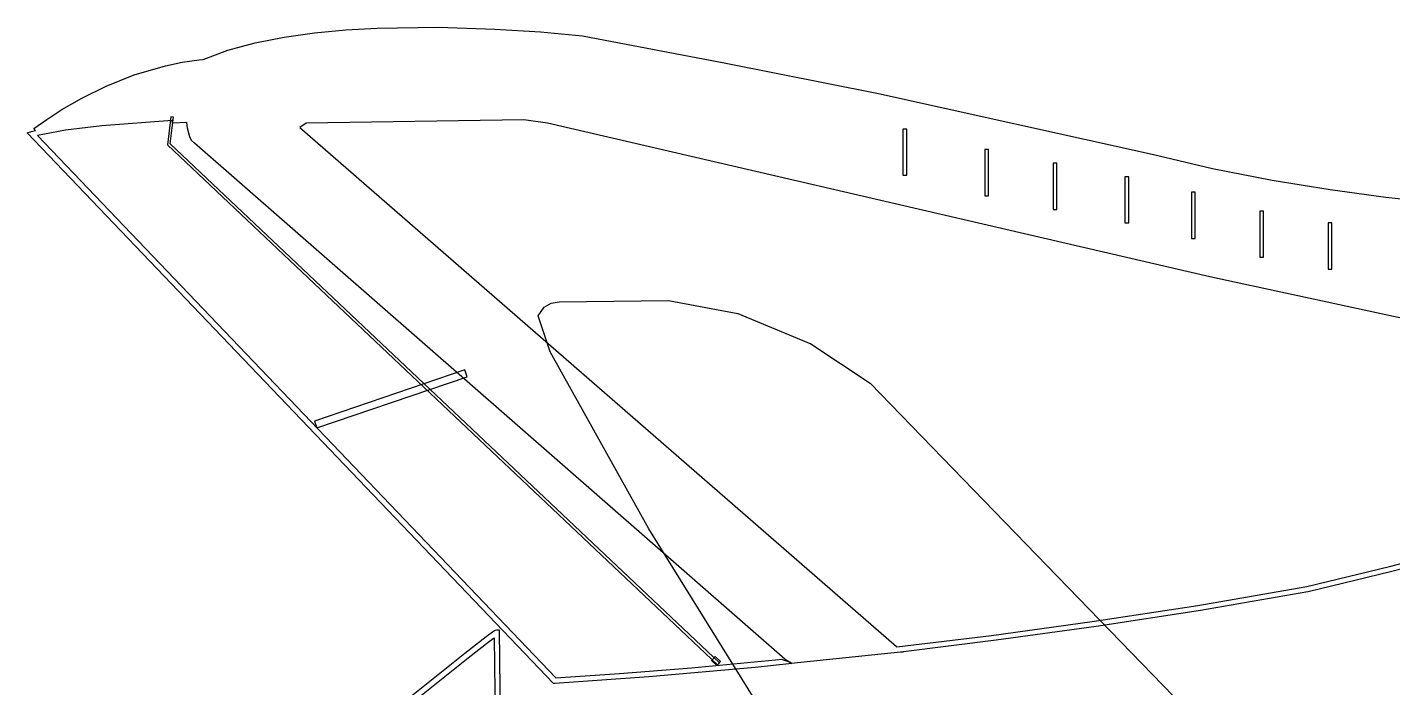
# Model space of a CAD drawing. Extents: x 0 to 206, y -21 to 101.
# Drawn here: x 25.55 to 48.66, y 25.12 to 36.3 of the extents above; entities that cross this region are included whole.
import ezdxf

# ---------------------------------------------------------------- set-up
doc = ezdxf.new("R2010")
doc.units = 0

msp = doc.modelspace()

# ---------------------------------------------------------------- linework, layer by layer
at = {"layer": 'Edge.Cuts'}
for p, q in [((34.558673, 31.650733), (36.407513, 31.670545)), ((36.4072, 31.6706), (37.57955, 31.45233)), ((34.199969, 31.413131), (34.303544, 31.557572)), ((34.303544, 31.557572), (34.418691, 31.628663)), ((34.418691, 31.628663), (34.558673, 31.650733)), ((37.57955, 31.45233), (38.81822, 30.936936)), ((34.402322, 30.806805), (34.199969, 31.413131)), ((36.072512, 27.810395), (34.402322, 30.806805)), ((38.81822, 30.936936), (39.818133, 30.273291)), ((39.818133, 30.273291), (41.742323, 28.288901)), ((41.742323, 28.288901), (48.016963, 21.826021)), ((43.973602, 15.090495), (36.072512, 27.810395))]:
    msp.add_line(p, q, dxfattribs=at)
at = {"layer": 'F.SilkS'}
for p, q in [((31.47705, 36.282551), (32.51619, 36.296832)), ((32.51619, 36.296832), (33.464738, 36.268073)), ((29.40921, 36.033744), (29.901405, 36.131026)), ((29.901405, 36.131026), (30.416742, 36.202767)), ((30.416742, 36.202767), (30.944779, 36.252438)), ((30.944779, 36.252438), (31.47705, 36.282551)), ((33.464738, 36.268073), (34.237744, 36.219108)), ((34.237744, 36.219108), (34.948943, 36.152193)), ((34.948943, 36.152193), (34.950636, 36.151939)), ((34.950636, 36.151939), (34.952047, 36.151713)), ((34.952047, 36.151713), (37.378877, 35.688361)), ((28.529524, 35.752284), (28.948624, 35.908663)), ((28.948624, 35.908663), (29.40921, 36.033744)), ((27.361774, 35.491285), (27.891364, 35.646959)), ((27.891364, 35.646959), (28.17305, 35.705379)), ((28.17305, 35.705379), (28.464331, 35.747458)), ((28.464331, 35.747458), (28.530088, 35.75457)), ((28.530088, 35.75457), (28.529524, 35.752284)), ((37.378877, 35.688361), (39.963187, 35.178104)), ((26.885778, 35.301575), (27.361774, 35.491285)), ((26.473706, 35.098742), (26.885778, 35.301575)), ((39.963187, 35.178104), (39.9638, 35.1781)), ((39.9638, 35.1781), (44.59506, 34.14903)), ((25.881351, 34.73888), (26.135435, 34.904206)), ((26.135435, 34.904206), (26.473706, 35.098742)), ((25.665875, 34.581372), (25.881351, 34.73888)), ((28.0071, 34.7189), (26.81457, 34.629464)), ((27.9842, 34.7795), (27.92499, 34.305423)), ((27.973789, 34.322956), (28.030092, 34.773777)), ((28.030092, 34.773777), (27.984203, 34.779506)), ((28.007323, 34.718852), (28.0071, 34.7189)), ((28.010088, 34.672624), (28.007323, 34.718852)), ((28.254887, 34.687808), (28.010088, 34.672624)), ((28.264765, 34.588945), (28.254887, 34.687808)), ((30.276157, 34.672879), (30.164679, 34.598372)), ((33.958307, 34.730367), (30.276157, 34.672879)), ((34.357369, 34.67333), (33.958307, 34.730367)), ((45.570069, 32.07257), (34.357369, 34.67333)), ((25.553437, 34.508474), (25.622666, 34.531475)), ((34.462397, 25.191704), (25.553437, 34.508474)), ((25.622666, 34.531475), (25.69071, 34.550779)), ((25.69071, 34.550779), (25.665875, 34.581372)), ((26.200144, 34.5538), (25.723894, 34.463884)), ((25.723894, 34.463884), (34.499924, 25.286474)), ((26.81457, 34.629464), (26.200144, 34.5538)), ((28.302018, 34.442444), (28.264765, 34.588945)), ((28.333345, 34.382896), (28.302018, 34.442444)), ((30.164679, 34.598372), (40.265979, 25.817402)), ((40.4385, 34.5742), (40.3736, 34.5742)), ((40.3736, 34.5742), (40.3736, 33.794)), ((40.4385, 33.794), (40.4385, 34.5742)), ((27.92499, 34.305423), (37.23753, 25.508623)), ((37.269139, 25.542236), (27.973789, 34.322956)), ((28.381323, 34.337147), (28.333345, 34.382896)), ((38.378473, 25.603987), (28.381323, 34.337147)), ((41.8259, 34.2274), (41.7612, 34.2274)), ((41.7612, 34.2274), (41.7612, 33.4472)), ((41.8259, 33.4472), (41.8259, 34.2274)), ((42.9818, 33.9963), (42.9172, 33.9963)), ((42.9172, 33.9963), (42.9172, 33.2159)), ((42.9818, 33.2159), (42.9818, 33.9963)), ((44.59506, 34.14903), (44.595907, 34.148804)), ((44.595907, 34.148804), (45.616707, 33.908746)), ((40.3736, 33.794), (40.4385, 33.794)), ((44.196, 33.765), (44.1311, 33.765)), ((44.1311, 33.765), (44.1311, 32.9848)), ((44.196, 32.9848), (44.196, 33.765)), ((45.616707, 33.908746), (46.626777, 33.710287)), ((46.626777, 33.710287), (47.609192, 33.549787)), ((47.609192, 33.549787), (48.547862, 33.423069)), ((41.76122, 33.447209), (41.8259, 33.4472)), ((45.3229, 33.5049), (45.2582, 33.5049)), ((45.2582, 33.5049), (45.2582, 32.7245)), ((45.3229, 32.7245), (45.3229, 33.5049)), ((48.547862, 33.423069), (49.426137, 33.326041)), ((42.91726, 33.215912), (42.9818, 33.2159)), ((46.4791, 33.1869), (46.4142, 33.1869)), ((46.4142, 33.1869), (46.4142, 32.4067)), ((46.4791, 32.4067), (46.4791, 33.1869)), ((44.13101, 32.984822), (44.196, 32.9848)), ((47.6351, 32.9848), (47.5705, 32.9848)), ((47.5705, 32.9848), (47.5705, 32.2043)), ((47.6351, 32.2043), (47.6351, 32.9848)), ((45.25822, 32.724482), (45.3229, 32.7245)), ((46.41424, 32.406653), (46.4791, 32.4067)), ((47.57052, 32.204284), (47.6351, 32.2043)), ((49.328979, 31.262903), (45.570069, 32.07257)), ((32.9582, 30.5004), (30.41482, 29.633329)), ((30.455178, 29.515163), (32.998558, 30.382234)), ((32.998558, 30.382234), (32.9582, 30.5004)), ((30.41482, 29.633329), (30.455178, 29.515163)), ((48.60848, 27.172678), (51.92769, 28.017538)), ((51.945457, 27.926025), (48.626527, 27.081419)), ((47.21233, 26.833278), (48.60848, 27.172678)), ((48.626527, 27.081419), (47.232347, 26.742922)), ((45.36914, 26.513633), (47.21233, 26.833278)), ((47.230089, 26.74247), (45.410889, 26.426974)), ((47.230936, 26.742696), (47.230089, 26.74247)), ((47.232347, 26.742922), (47.230936, 26.742696)), ((43.58013, 26.238382), (45.36914, 26.513633)), ((45.410889, 26.426974), (43.643329, 26.154235)), ((41.87325, 26.004279), (43.58013, 26.238382)), ((43.643329, 26.154235), (41.954229, 25.921769)), ((33.319671, 25.978153), (32.957862, 25.696072)), ((33.01494, 25.623623), (33.37562, 25.904716)), ((33.427198, 26.057937), (33.319671, 25.978153)), ((33.37562, 25.904716), (33.453513, 25.96243)), ((33.459936, 26.080176), (33.427198, 26.057937)), ((33.453513, 25.96243), (33.509958, 21.91463)), ((33.472636, 26.08757), (33.459936, 26.080176)), ((33.4986, 26.0944), (33.472636, 26.08757)), ((33.544106, 26.094701), (33.4983, 26.0947)), ((33.602526, 21.916041), (33.544106, 26.094701)), ((40.2722, 25.8109), (41.87325, 26.004279)), ((41.954229, 25.921769), (40.383659, 25.724919)), ((32.957862, 25.696072), (31.887112, 24.841476)), ((40.171711, 25.704007), (38.484871, 25.526687)), ((40.335964, 25.719868), (40.171711, 25.704007)), ((40.265979, 25.817402), (40.272188, 25.810939)), ((40.272188, 25.810939), (40.2722, 25.8109)), ((40.373499, 25.723537), (40.335964, 25.719868)), ((40.383659, 25.724919), (40.373499, 25.723537)), ((31.94504, 24.769591), (33.01494, 25.623623)), ((35.577734, 25.358892), (36.794674, 25.456626)), ((37.871916, 25.462384), (36.073316, 25.304622)), ((36.794674, 25.456626), (38.336454, 25.600108)), ((37.1986, 25.6457), (37.1351, 25.578418)), ((37.1351, 25.578418), (37.224, 25.494316)), ((37.2875, 25.56157), (37.1986, 25.6457)), ((37.224, 25.494316), (37.2875, 25.56157)), ((37.23753, 25.508623), (37.269139, 25.542236)), ((38.493651, 25.527323), (37.871916, 25.462384)), ((38.336454, 25.600108), (38.34351, 25.590456)), ((38.34351, 25.590456), (38.459785, 25.558847)), ((38.484871, 25.526687), (38.378473, 25.603987)), ((38.459785, 25.558847), (38.493651, 25.527323)), ((34.483846, 25.19289), (34.462397, 25.191704)), ((36.073316, 25.304622), (34.483846, 25.19289)), ((34.499924, 25.286474), (35.577734, 25.358892))]:
    msp.add_line(p, q, dxfattribs=at)

doc.saveas('drawing.dxf')
